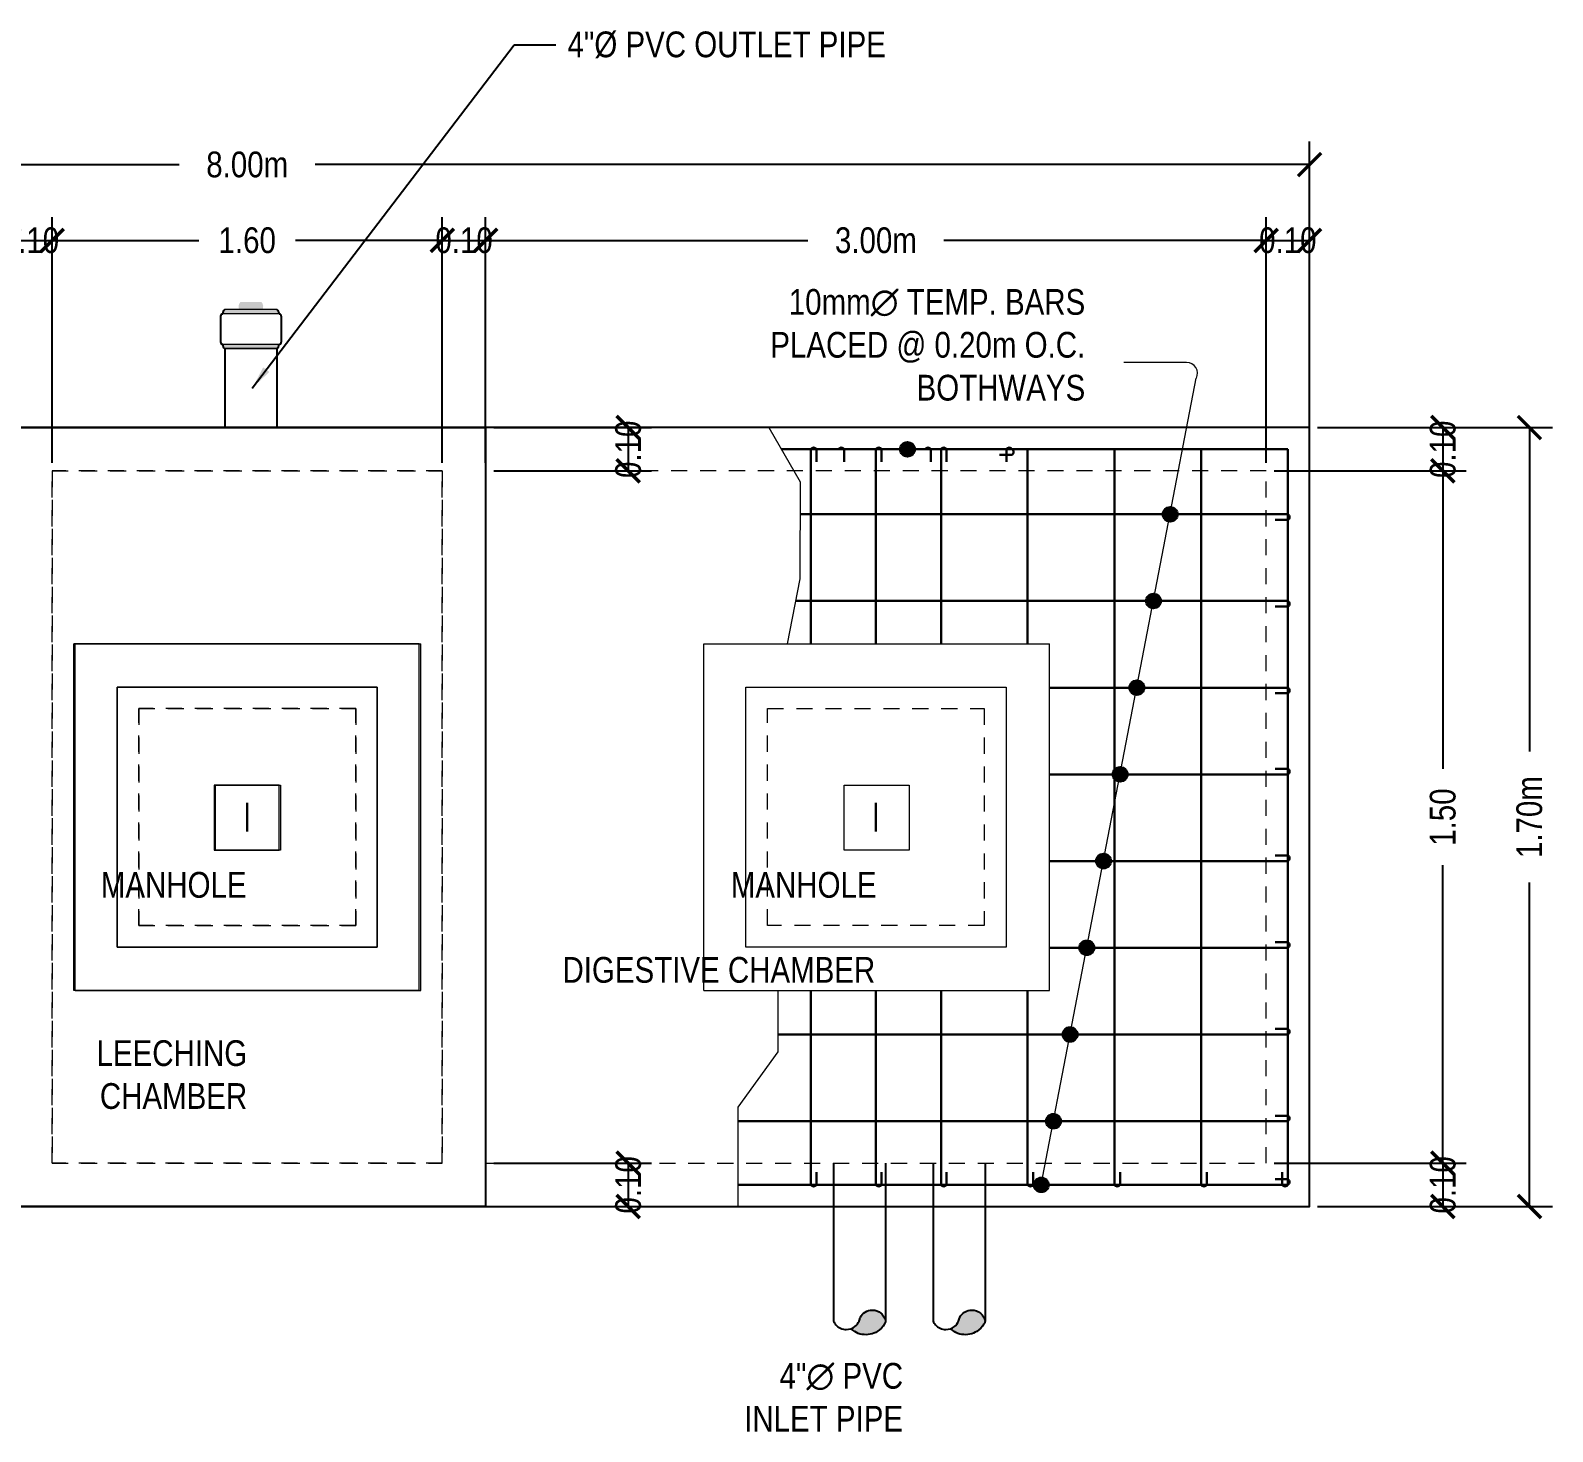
# Model space of a CAD drawing. Header units: inches. Extents: x 7263 to 14962, y 1317 to 2926.
# Drawn here: x 7366.09 to 7377.92, y 1389.91 to 1400.81 of the extents above; entities that cross this region are included whole.
import ezdxf

# ---------------------------------------------------------------- set-up
doc = ezdxf.new("R2010")
doc.units = ezdxf.units.IN
doc.header["$MEASUREMENT"] = 0
doc.linetypes.add('HIDDEN2', pattern=[0.1875, 0.125, -0.0625])
for name, color, linetype, lineweight in [('dimension', 203, 'Continuous', 13), ('dimline', 253, 'Continuous', 5), ('label', 114, 'Continuous', 13), ('PIPE', 6, 'Continuous', 25), ('plumbing', 42, 'Continuous', 15), ('rebar', 33, 'Continuous', 18)]:
    doc.layers.add(name, color=color, linetype=linetype, lineweight=lineweight)
doc.layers.add('Layer6', color=6, linetype='Continuous')
doc.layers.add('text', color=7, linetype='Continuous')
doc.styles.get("Standard").update_dxf_attribs({"font": ''})
doc.styles.get('Standard').set_extended_font_data('Tw Cen MT Condensed')
doc.dimstyles.get("Standard").update_dxf_attribs({"dimtxt": 0.2, "dimasz": 0.18, "dimexe": 0.18, "dimexo": 0.0625, "dimgap": 0.09, "dimtad": 0, "dimzin": 0, "dimdsep": 46, "dimtxsty": 'Standard', "dimblk": 'ARCHTICK', "dimcen": 0.09, "dimclrd": 8, "dimclre": 8, "dimclrt": 2, "dimadec": 0, "dimazin": 0, "dimtfac": 1, "dimtofl": 0, "dimtmove": 0, "dimatfit": 3, "dimfxl": 1, "dimtolj": 1, "dimtzin": 0, "dimarcsym": 0})

# ---------------------------------------------------------------- blocks, each defined once
blk = doc.blocks.new('_ArchTick')
at = {"color": 0, "linetype": 'ByBlock', "const_width": 0.15}
blk.add_lwpolyline([(-0.5, -0.5), (0.5, 0.5)], dxfattribs=at)
blk = doc.blocks.new('*D385')
at = {"layer": 'Defpoints', "color": 0, "transparency": 16777216}
for p in [(7366.257, 1399.173), (7365.92, 1397.381), (7366.257, 1397.381)]:
    blk.add_point(p, dxfattribs=at)
at = {"layer": 'Layer6', "color": 8, "lineweight": -2, "transparency": 16777216}
for p, q in [((7365.92, 1397.443), (7365.92, 1399.353)), ((7366.257, 1397.443), (7366.257, 1399.353)), ((7365.92, 1399.173), (7366.257, 1399.173))]:
    blk.add_line(p, q, dxfattribs=at)
at = {"layer": 'Layer6', "color": 8, "lineweight": -2, "transparency": 16777216, "xscale": 0.18, "yscale": 0.18, "zscale": 0.18, "rotation": 180}
blk.add_blockref('_ArchTick', (7365.92, 1399.173), dxfattribs=at)
at = {"layer": 'Layer6', "color": 8, "lineweight": -2, "transparency": 16777216, "xscale": 0.18, "yscale": 0.18, "zscale": 0.18}
blk.add_blockref('_ArchTick', (7366.257, 1399.173), dxfattribs=at)
at = {"layer": 'Layer6', "color": 2, "transparency": 16777216, "insert": (7366.088, 1399.173), "char_height": 0.2, "attachment_point": 5}
blk.add_mtext('\\A1;0.10', dxfattribs=at)
blk = doc.blocks.new('*D386')
at = {"layer": 'Defpoints', "color": 0, "transparency": 16777216}
for p in [(7369.289, 1399.173), (7366.257, 1397.381), (7369.289, 1397.381)]:
    blk.add_point(p, dxfattribs=at)
at = {"layer": 'Layer6', "color": 8, "lineweight": -2, "transparency": 16777216}
for p, q in [((7366.257, 1397.443), (7366.257, 1399.353)), ((7369.289, 1397.443), (7369.289, 1399.353)), ((7366.257, 1399.173), (7367.397, 1399.173)), ((7369.289, 1399.173), (7368.149, 1399.173))]:
    blk.add_line(p, q, dxfattribs=at)
at = {"layer": 'Layer6', "color": 8, "lineweight": -2, "transparency": 16777216, "xscale": 0.18, "yscale": 0.18, "zscale": 0.18, "rotation": 180}
blk.add_blockref('_ArchTick', (7366.257, 1399.173), dxfattribs=at)
at = {"layer": 'Layer6', "color": 8, "lineweight": -2, "transparency": 16777216, "xscale": 0.18, "yscale": 0.18, "zscale": 0.18}
blk.add_blockref('_ArchTick', (7369.289, 1399.173), dxfattribs=at)
at = {"layer": 'Layer6', "color": 2, "transparency": 16777216, "insert": (7367.773, 1399.173), "char_height": 0.2, "attachment_point": 5}
blk.add_mtext('\\A1;1.60', dxfattribs=at)
blk = doc.blocks.new('*D371')
at = {"layer": 'Defpoints', "color": 0, "transparency": 16777216}
for p in [(7369.626, 1399.173), (7369.289, 1397.381), (7369.626, 1397.381)]:
    blk.add_point(p, dxfattribs=at)
at = {"layer": 'Layer6', "color": 8, "lineweight": -2, "transparency": 16777216}
for p, q in [((7369.289, 1397.443), (7369.289, 1399.353)), ((7369.626, 1397.443), (7369.626, 1399.353)), ((7369.289, 1399.173), (7369.626, 1399.173))]:
    blk.add_line(p, q, dxfattribs=at)
at = {"layer": 'Layer6', "color": 8, "lineweight": -2, "transparency": 16777216, "xscale": 0.18, "yscale": 0.18, "zscale": 0.18, "rotation": 180}
blk.add_blockref('_ArchTick', (7369.289, 1399.173), dxfattribs=at)
at = {"layer": 'Layer6', "color": 8, "lineweight": -2, "transparency": 16777216, "xscale": 0.18, "yscale": 0.18, "zscale": 0.18}
blk.add_blockref('_ArchTick', (7369.626, 1399.173), dxfattribs=at)
at = {"layer": 'Layer6', "color": 2, "transparency": 16777216, "insert": (7369.458, 1399.173), "char_height": 0.2, "attachment_point": 5}
blk.add_mtext('\\A1;0.10', dxfattribs=at)
blk = doc.blocks.new('*D360')
at = {"layer": 'Defpoints', "color": 0, "transparency": 16777216}
for p in [(7375.692, 1399.173), (7369.626, 1397.381), (7375.692, 1397.381)]:
    blk.add_point(p, dxfattribs=at)
at = {"layer": 'Layer6', "color": 8, "lineweight": -2, "transparency": 16777216}
for p, q in [((7369.626, 1397.443), (7369.626, 1399.353)), ((7375.692, 1397.443), (7375.692, 1399.353)), ((7369.626, 1399.173), (7372.131, 1399.173)), ((7375.692, 1399.173), (7373.187, 1399.173))]:
    blk.add_line(p, q, dxfattribs=at)
at = {"layer": 'Layer6', "color": 8, "lineweight": -2, "transparency": 16777216, "xscale": 0.18, "yscale": 0.18, "zscale": 0.18, "rotation": 180}
blk.add_blockref('_ArchTick', (7369.626, 1399.173), dxfattribs=at)
at = {"layer": 'Layer6', "color": 8, "lineweight": -2, "transparency": 16777216, "xscale": 0.18, "yscale": 0.18, "zscale": 0.18}
blk.add_blockref('_ArchTick', (7375.692, 1399.173), dxfattribs=at)
at = {"layer": 'Layer6', "color": 2, "transparency": 16777216, "insert": (7372.659, 1399.173), "char_height": 0.2, "attachment_point": 5}
blk.add_mtext('\\A1;3.00m', dxfattribs=at)
blk = doc.blocks.new('*D361')
at = {"layer": 'Defpoints', "color": 0, "transparency": 16777216}
for p in [(7376.029, 1399.173), (7375.692, 1397.381), (7376.029, 1397.381)]:
    blk.add_point(p, dxfattribs=at)
at = {"layer": 'Layer6', "color": 8, "lineweight": -2, "transparency": 16777216}
for p, q in [((7375.692, 1397.443), (7375.692, 1399.353)), ((7376.029, 1397.443), (7376.029, 1399.353)), ((7375.692, 1399.173), (7376.029, 1399.173))]:
    blk.add_line(p, q, dxfattribs=at)
at = {"layer": 'Layer6', "color": 8, "lineweight": -2, "transparency": 16777216, "xscale": 0.18, "yscale": 0.18, "zscale": 0.18, "rotation": 180}
blk.add_blockref('_ArchTick', (7375.692, 1399.173), dxfattribs=at)
at = {"layer": 'Layer6', "color": 8, "lineweight": -2, "transparency": 16777216, "xscale": 0.18, "yscale": 0.18, "zscale": 0.18}
blk.add_blockref('_ArchTick', (7376.029, 1399.173), dxfattribs=at)
at = {"layer": 'Layer6', "color": 2, "transparency": 16777216, "insert": (7375.86, 1399.173), "char_height": 0.2, "attachment_point": 5}
blk.add_mtext('\\A1;0.10', dxfattribs=at)
blk = doc.blocks.new('*D362')
at = {"layer": 'Defpoints', "color": 0, "transparency": 16777216}
for p in [(7376.029, 1399.762), (7359.517, 1397.718), (7376.029, 1397.718)]:
    blk.add_point(p, dxfattribs=at)
at = {"layer": 'Layer6', "color": 8, "lineweight": -2, "transparency": 16777216}
for p, q in [((7359.517, 1397.78), (7359.517, 1399.942)), ((7376.029, 1397.78), (7376.029, 1399.942)), ((7359.517, 1399.762), (7367.245, 1399.762)), ((7376.029, 1399.762), (7368.301, 1399.762))]:
    blk.add_line(p, q, dxfattribs=at)
at = {"layer": 'Layer6', "color": 8, "lineweight": -2, "transparency": 16777216, "xscale": 0.18, "yscale": 0.18, "zscale": 0.18, "rotation": 180}
blk.add_blockref('_ArchTick', (7359.517, 1399.762), dxfattribs=at)
at = {"layer": 'Layer6', "color": 8, "lineweight": -2, "transparency": 16777216, "xscale": 0.18, "yscale": 0.18, "zscale": 0.18}
blk.add_blockref('_ArchTick', (7376.029, 1399.762), dxfattribs=at)
at = {"layer": 'Layer6', "color": 2, "transparency": 16777216, "insert": (7367.773, 1399.762), "char_height": 0.2, "attachment_point": 5}
blk.add_mtext('\\A1;8.00m', dxfattribs=at)
blk = doc.blocks.new('*D377')
at = {"layer": 'Defpoints', "color": 0, "transparency": 16777216}
for p in [(7376.029, 1397.718), (7375.692, 1397.381), (7377.065, 1397.381)]:
    blk.add_point(p, dxfattribs=at)
at = {"layer": 'Layer6', "color": 8, "lineweight": -2, "transparency": 16777216}
for p, q in [((7376.091, 1397.718), (7377.245, 1397.718)), ((7377.065, 1397.718), (7377.065, 1397.381)), ((7375.754, 1397.381), (7377.245, 1397.381))]:
    blk.add_line(p, q, dxfattribs=at)
at = {"layer": 'Layer6', "color": 8, "lineweight": -2, "transparency": 16777216, "xscale": 0.18, "yscale": 0.18, "zscale": 0.18}
for p, rotation in [((7377.065, 1397.718), 90), ((7377.065, 1397.381), 270)]:
    blk.add_blockref('_ArchTick', p, dxfattribs=dict(at, rotation=rotation))
at = {"layer": 'Layer6', "color": 2, "transparency": 16777216, "insert": (7377.065, 1397.549), "char_height": 0.2, "attachment_point": 5, "rotation": 90}
blk.add_mtext('\\A1;0.10', dxfattribs=at)
blk = doc.blocks.new('*D391')
at = {"layer": 'Defpoints', "color": 0, "transparency": 16777216}
for p in [(7375.692, 1397.381), (7375.692, 1392), (7377.065, 1392)]:
    blk.add_point(p, dxfattribs=at)
at = {"layer": 'Layer6', "color": 8, "lineweight": -2, "transparency": 16777216}
for p, q in [((7375.754, 1397.381), (7377.245, 1397.381)), ((7377.065, 1397.381), (7377.065, 1395.066)), ((7377.065, 1392), (7377.065, 1394.315)), ((7375.754, 1392), (7377.245, 1392))]:
    blk.add_line(p, q, dxfattribs=at)
at = {"layer": 'Layer6', "color": 8, "lineweight": -2, "transparency": 16777216, "xscale": 0.18, "yscale": 0.18, "zscale": 0.18}
for p, rotation in [((7377.065, 1397.381), 90), ((7377.065, 1392), 270)]:
    blk.add_blockref('_ArchTick', p, dxfattribs=dict(at, rotation=rotation))
at = {"layer": 'Layer6', "color": 2, "transparency": 16777216, "insert": (7377.065, 1394.69), "char_height": 0.2, "attachment_point": 5, "rotation": 90}
blk.add_mtext('\\A1;1.50', dxfattribs=at)
blk = doc.blocks.new('*D387')
at = {"layer": 'Defpoints', "color": 0, "transparency": 16777216}
for p in [(7375.692, 1392), (7376.029, 1391.663), (7377.065, 1391.663)]:
    blk.add_point(p, dxfattribs=at)
at = {"layer": 'Layer6', "color": 8, "lineweight": -2, "transparency": 16777216}
for p, q in [((7375.754, 1392), (7377.245, 1392)), ((7377.065, 1392), (7377.065, 1391.663)), ((7376.091, 1391.663), (7377.245, 1391.663))]:
    blk.add_line(p, q, dxfattribs=at)
at = {"layer": 'Layer6', "color": 8, "lineweight": -2, "transparency": 16777216, "xscale": 0.18, "yscale": 0.18, "zscale": 0.18}
for p, rotation in [((7377.065, 1392), 90), ((7377.065, 1391.663), 270)]:
    blk.add_blockref('_ArchTick', p, dxfattribs=dict(at, rotation=rotation))
at = {"layer": 'Layer6', "color": 2, "transparency": 16777216, "insert": (7377.065, 1391.831), "char_height": 0.2, "attachment_point": 5, "rotation": 90}
blk.add_mtext('\\A1;0.10', dxfattribs=at)
blk = doc.blocks.new('*D372')
at = {"layer": 'Defpoints', "color": 0, "transparency": 16777216}
for p in [(7376.029, 1397.718), (7377.738, 1397.718), (7376.029, 1391.663)]:
    blk.add_point(p, dxfattribs=at)
at = {"layer": 'Layer6', "color": 8, "lineweight": -2, "transparency": 16777216}
for p, q in [((7376.091, 1397.718), (7377.918, 1397.718)), ((7377.738, 1397.718), (7377.738, 1395.199)), ((7377.738, 1391.663), (7377.738, 1394.181)), ((7376.091, 1391.663), (7377.918, 1391.663))]:
    blk.add_line(p, q, dxfattribs=at)
at = {"layer": 'Layer6', "color": 8, "lineweight": -2, "transparency": 16777216, "xscale": 0.18, "yscale": 0.18, "zscale": 0.18}
for p, rotation in [((7377.738, 1397.718), 90), ((7377.738, 1391.663), 270)]:
    blk.add_blockref('_ArchTick', p, dxfattribs=dict(at, rotation=rotation))
at = {"layer": 'Layer6', "color": 2, "transparency": 16777216, "insert": (7377.738, 1394.69), "char_height": 0.2, "attachment_point": 5, "rotation": 90}
blk.add_mtext('\\A1;1.70m', dxfattribs=at)
blk = doc.blocks.new('*D374')
at = {"layer": 'Defpoints', "color": 0, "transparency": 16777216}
for p in [(7369.626, 1397.718), (7369.626, 1397.381), (7370.734, 1397.381)]:
    blk.add_point(p, dxfattribs=at)
at = {"layer": 'Layer6', "color": 8, "lineweight": -2, "transparency": 16777216}
for p, q in [((7369.689, 1397.718), (7370.914, 1397.718)), ((7370.734, 1397.718), (7370.734, 1397.381)), ((7369.689, 1397.381), (7370.914, 1397.381))]:
    blk.add_line(p, q, dxfattribs=at)
at = {"layer": 'Layer6', "color": 8, "lineweight": -2, "transparency": 16777216, "xscale": 0.18, "yscale": 0.18, "zscale": 0.18}
for p, rotation in [((7370.734, 1397.718), 90), ((7370.734, 1397.381), 270)]:
    blk.add_blockref('_ArchTick', p, dxfattribs=dict(at, rotation=rotation))
at = {"layer": 'Layer6', "color": 2, "transparency": 16777216, "insert": (7370.734, 1397.549), "char_height": 0.2, "attachment_point": 5, "rotation": 90}
blk.add_mtext('\\A1;0.10', dxfattribs=at)
blk = doc.blocks.new('*D375')
at = {"layer": 'Defpoints', "color": 0, "transparency": 16777216}
for p in [(7369.626, 1392), (7369.626, 1391.663), (7370.734, 1391.663)]:
    blk.add_point(p, dxfattribs=at)
at = {"layer": 'Layer6', "color": 8, "lineweight": -2, "transparency": 16777216}
for p, q in [((7369.689, 1392), (7370.914, 1392)), ((7370.734, 1392), (7370.734, 1391.663)), ((7369.689, 1391.663), (7370.914, 1391.663))]:
    blk.add_line(p, q, dxfattribs=at)
at = {"layer": 'Layer6', "color": 8, "lineweight": -2, "transparency": 16777216, "xscale": 0.18, "yscale": 0.18, "zscale": 0.18}
for p, rotation in [((7370.734, 1392), 90), ((7370.734, 1391.663), 270)]:
    blk.add_blockref('_ArchTick', p, dxfattribs=dict(at, rotation=rotation))
at = {"layer": 'Layer6', "color": 2, "transparency": 16777216, "insert": (7370.734, 1391.831), "char_height": 0.2, "attachment_point": 5, "rotation": 90}
blk.add_mtext('\\A1;0.10', dxfattribs=at)

msp = doc.modelspace()

# ---------------------------------------------------------------- hatches: boundary and pattern name
at = {"layer": 'PIPE'}
h = msp.add_hatch(color=33, dxfattribs=at)
h.set_gradient(color1=(201, 147, 54), rotation=90, one_color=1, tint=1, name='INVSPHERICAL')
h.paths.add_polyline_path([(7372.465, 1390.714), (7372.473, 1390.707), (7372.48, 1390.701), (7372.488, 1390.695), (7372.496, 1390.689), (7372.505, 1390.684), (7372.513, 1390.68), (7372.523, 1390.676), (7372.532, 1390.673), (7372.542, 1390.671), (7372.552, 1390.668), (7372.562, 1390.667), (7372.572, 1390.666), (7372.582, 1390.666), (7372.592, 1390.666), (7372.602, 1390.667), (7372.612, 1390.669), (7372.622, 1390.671), (7372.631, 1390.674), (7372.64, 1390.677), (7372.649, 1390.681), (7372.658, 1390.685), (7372.667, 1390.69), (7372.675, 1390.696), (7372.683, 1390.701), (7372.69, 1390.707), (7372.697, 1390.714), (7372.704, 1390.721), (7372.711, 1390.728), (7372.717, 1390.736), (7372.722, 1390.745), (7372.728, 1390.753), (7372.732, 1390.762), (7372.734, 1390.772), (7372.734, 1390.776), (7372.732, 1390.784), (7372.729, 1390.792), (7372.725, 1390.8), (7372.72, 1390.808), (7372.715, 1390.815), (7372.71, 1390.822), (7372.704, 1390.828), (7372.699, 1390.834), (7372.692, 1390.839), (7372.685, 1390.844), (7372.678, 1390.848), (7372.67, 1390.851), (7372.661, 1390.854), (7372.653, 1390.856), (7372.644, 1390.858), (7372.635, 1390.858), (7372.626, 1390.858), (7372.617, 1390.857), (7372.608, 1390.856), (7372.6, 1390.853), (7372.591, 1390.85), (7372.583, 1390.846), (7372.575, 1390.842), (7372.567, 1390.837), (7372.56, 1390.831), (7372.554, 1390.825), (7372.548, 1390.818), (7372.543, 1390.811), (7372.539, 1390.804), (7372.536, 1390.796), (7372.534, 1390.788), (7372.531, 1390.78), (7372.528, 1390.772), (7372.525, 1390.764), (7372.521, 1390.757), (7372.516, 1390.75), (7372.51, 1390.743), (7372.504, 1390.737), (7372.497, 1390.731), (7372.49, 1390.726), (7372.483, 1390.722), (7372.475, 1390.718), (7372.467, 1390.714)])
h = msp.add_hatch(color=33, dxfattribs=at)
h.set_gradient(color1=(201, 147, 54), rotation=90, one_color=1, tint=1, name='INVSPHERICAL')
h.paths.add_polyline_path([(7373.238, 1390.714), (7373.246, 1390.707), (7373.253, 1390.701), (7373.261, 1390.695), (7373.269, 1390.689), (7373.278, 1390.684), (7373.287, 1390.68), (7373.296, 1390.676), (7373.305, 1390.673), (7373.315, 1390.671), (7373.325, 1390.668), (7373.335, 1390.667), (7373.345, 1390.666), (7373.355, 1390.666), (7373.365, 1390.666), (7373.375, 1390.667), (7373.385, 1390.669), (7373.395, 1390.671), (7373.404, 1390.674), (7373.414, 1390.677), (7373.423, 1390.681), (7373.431, 1390.685), (7373.44, 1390.69), (7373.448, 1390.696), (7373.456, 1390.701), (7373.464, 1390.707), (7373.471, 1390.714), (7373.478, 1390.721), (7373.484, 1390.728), (7373.49, 1390.736), (7373.496, 1390.745), (7373.501, 1390.753), (7373.505, 1390.762), (7373.507, 1390.772), (7373.507, 1390.776), (7373.506, 1390.784), (7373.502, 1390.792), (7373.498, 1390.8), (7373.493, 1390.808), (7373.488, 1390.815), (7373.483, 1390.822), (7373.478, 1390.828), (7373.472, 1390.834), (7373.465, 1390.839), (7373.458, 1390.844), (7373.451, 1390.848), (7373.443, 1390.851), (7373.435, 1390.854), (7373.426, 1390.856), (7373.418, 1390.858), (7373.409, 1390.858), (7373.4, 1390.858), (7373.391, 1390.857), (7373.382, 1390.856), (7373.373, 1390.853), (7373.364, 1390.85), (7373.356, 1390.846), (7373.348, 1390.842), (7373.341, 1390.837), (7373.334, 1390.831), (7373.327, 1390.825), (7373.322, 1390.818), (7373.317, 1390.811), (7373.313, 1390.804), (7373.309, 1390.796), (7373.307, 1390.788), (7373.304, 1390.78), (7373.302, 1390.772), (7373.298, 1390.764), (7373.294, 1390.757), (7373.289, 1390.75), (7373.283, 1390.743), (7373.277, 1390.737), (7373.271, 1390.731), (7373.264, 1390.726), (7373.256, 1390.722), (7373.249, 1390.718), (7373.241, 1390.714)])
at = {"layer": 'plumbing', "ltscale": 0.1}
h = msp.add_hatch(color=33, dxfattribs=at)
h.set_gradient(color1=(201, 147, 54), one_color=1, tint=1, name='INVSPHERICAL')
edge = h.paths.add_edge_path()
edge.add_line((7368.004, 1398.635), (7367.6, 1398.635))
edge.add_arc((7367.62, 1398.604), 0.0371, 122.9125, 183.9574)
edge.add_line((7367.583, 1398.601), (7368.021, 1398.601))
edge.add_arc((7367.981, 1398.602), 0.04, 358.4467, 414.6834)
h = msp.add_hatch(color=33, dxfattribs=at)
h.set_gradient(color1=(201, 147, 54), one_color=1, tint=1, name='INVSPHERICAL')
edge = h.paths.add_edge_path()
edge.add_line((7367.883, 1398.695), (7367.721, 1398.695))
edge.add_arc((7367.755, 1398.659), 0.0491, 133.611, 214.2036)
edge.add_line((7367.714, 1398.631), (7367.89, 1398.631))
edge.add_arc((7367.847, 1398.659), 0.0505, 327.1515, 405.0339)
h = msp.add_hatch(color=33, dxfattribs=at)
h.set_gradient(color1=(201, 147, 54), one_color=1, tint=1, name='INVSPHERICAL')
edge = h.paths.add_edge_path()
edge.add_line((7368.004, 1398.332), (7367.6, 1398.332))
edge.add_arc((7367.619, 1398.362), 0.0364, 175.3825, 237.7476, ccw=False)
edge.add_line((7367.583, 1398.365), (7368.021, 1398.365))
edge.add_arc((7367.978, 1398.366), 0.0429, 307.4051, 359.4648, ccw=False)
at = {"layer": 'text', "ltscale": 0.1}
h = msp.add_hatch(color=2, dxfattribs=at)
h.set_gradient(color1=(252, 242, 54), color2=(0, 0, 0), tint=1, name='SPHERICAL')
edge = h.paths.add_edge_path()
edge.add_arc((7372.904, 1397.549), 0.0577, 0, 360)
h = msp.add_hatch(color=2, dxfattribs=at)
h.set_gradient(color1=(252, 242, 54), color2=(0, 0, 0), tint=1, name='SPHERICAL')
edge = h.paths.add_edge_path()
edge.add_arc((7374.946, 1397.044), 0.0577, 0, 360)
h = msp.add_hatch(color=2, dxfattribs=at)
h.set_gradient(color1=(252, 242, 54), color2=(0, 0, 0), tint=1, name='SPHERICAL')
edge = h.paths.add_edge_path()
edge.add_arc((7374.816, 1396.37), 0.0577, 0, 360)
h = msp.add_hatch(color=2, dxfattribs=at)
h.set_gradient(color1=(252, 242, 54), color2=(0, 0, 0), tint=1, name='SPHERICAL')
edge = h.paths.add_edge_path()
edge.add_arc((7374.687, 1395.696), 0.0577, 0, 360)
h = msp.add_hatch(color=2, dxfattribs=at)
h.set_gradient(color1=(252, 242, 54), color2=(0, 0, 0), tint=1, name='SPHERICAL')
edge = h.paths.add_edge_path()
edge.add_arc((7374.557, 1395.022), 0.0577, 0, 360)
h = msp.add_hatch(color=2, dxfattribs=at)
h.set_gradient(color1=(252, 242, 54), color2=(0, 0, 0), tint=1, name='SPHERICAL')
edge = h.paths.add_edge_path()
edge.add_arc((7374.428, 1394.348), 0.0577, 0, 360)
h = msp.add_hatch(color=2, dxfattribs=at)
h.set_gradient(color1=(252, 242, 54), color2=(0, 0, 0), tint=1, name='SPHERICAL')
edge = h.paths.add_edge_path()
edge.add_arc((7374.298, 1393.674), 0.0577, 0, 360)
h = msp.add_hatch(color=2, dxfattribs=at)
h.set_gradient(color1=(252, 242, 54), color2=(0, 0, 0), tint=1, name='SPHERICAL')
edge = h.paths.add_edge_path()
edge.add_arc((7374.168, 1393), 0.0577, 0, 360)
h = msp.add_hatch(color=2, dxfattribs=at)
h.set_gradient(color1=(252, 242, 54), color2=(0, 0, 0), tint=1, name='SPHERICAL')
edge = h.paths.add_edge_path()
edge.add_arc((7374.039, 1392.326), 0.0577, 0, 360)
h = msp.add_hatch(color=2, dxfattribs=at)
h.set_gradient(color1=(252, 242, 54), color2=(0, 0, 0), tint=1, name='SPHERICAL')
edge = h.paths.add_edge_path()
edge.add_arc((7373.944, 1391.831), 0.0577, 0, 360)

# ---------------------------------------------------------------- linework, layer by layer
at = {"layer": 'dimension'}
msp.add_line((7367.6, 1398.332), (7368.004, 1398.332), dxfattribs=at)
at = {"layer": 'dimline', "color": 83, "linetype": 'Continuous'}
msp.add_line((7375.074, 1398.224), (7374.586, 1398.224), dxfattribs=at)
msp.add_arc((7375.074, 1398.14), 0.0842, 333.6946, 89.9594, dxfattribs=at)
at = {"layer": 'label', "color": 83, "linetype": 'Continuous'}
msp.add_line((7373.944, 1391.831), (7375.149, 1398.102), dxfattribs=at)
for points in [[(7371.826, 1397.718), (7372.07, 1397.295), (7372.067, 1396.543), (7371.969, 1396.038)], [(7371.896, 1393.342), (7371.896, 1392.866), (7371.585, 1392.435), (7371.585, 1391.663)]]:
    msp.add_lwpolyline(points, dxfattribs=at)
at = {"layer": 'PIPE'}
for p, q in [((7367.566, 1398.584), (7367.566, 1398.382)), ((7368.038, 1398.584), (7368.038, 1398.382)), ((7367.6, 1398.332), (7367.6, 1397.718)), ((7368.004, 1398.332), (7368.004, 1397.718)), ((7372.33, 1392), (7372.33, 1390.772)), ((7372.734, 1392), (7372.734, 1390.772)), ((7373.103, 1392), (7373.103, 1390.772)), ((7373.507, 1392), (7373.507, 1390.772))]:
    msp.add_line(p, q, dxfattribs=at)
for centre, radius, start, end in [((7367.583, 1398.584), 0.0168, 90, 180), ((7367.62, 1398.604), 0.0371, 122.9125, 183.9574), ((7367.981, 1398.602), 0.04, 358.4467, 54.6834), ((7368.021, 1398.584), 0.0168, 0, 90), ((7367.583, 1398.382), 0.0168, 180, 270), ((7367.619, 1398.362), 0.0364, 175.3825, 237.7476), ((7367.978, 1398.366), 0.0429, 307.4051, 359.4648), ((7368.021, 1398.382), 0.0168, 270, 0)]:
    msp.add_arc(centre, radius, start, end, dxfattribs=at)
for points in [[(7372.33, 1390.772), (7372.348, 1390.743), (7372.429, 1390.707), (7372.496, 1390.73), (7372.528, 1390.772), (7372.538, 1390.801), (7372.631, 1390.858), (7372.698, 1390.834), (7372.721, 1390.806), (7372.734, 1390.772), (7372.726, 1390.751), (7372.67, 1390.692), (7372.615, 1390.67), (7372.494, 1390.69), (7372.465, 1390.713)], [(7373.103, 1390.772), (7373.121, 1390.743), (7373.202, 1390.707), (7373.269, 1390.73), (7373.302, 1390.772), (7373.311, 1390.801), (7373.405, 1390.858), (7373.471, 1390.834), (7373.495, 1390.806), (7373.507, 1390.772), (7373.499, 1390.751), (7373.443, 1390.692), (7373.389, 1390.67), (7373.268, 1390.69), (7373.239, 1390.713)]]:
    msp.add_spline(points, degree=3, dxfattribs=at)
at = {"layer": 'plumbing', "color": 31}
for p, q in [((7368.021, 1398.601), (7367.583, 1398.601)), ((7368.004, 1398.635), (7367.6, 1398.635)), ((7368.021, 1398.365), (7367.583, 1398.365)), ((7368.004, 1398.332), (7367.6, 1398.332))]:
    msp.add_line(p, q, dxfattribs=at)
at = {"layer": 'plumbing'}
for p, q in [((7369.11, 1396.038), (7366.425, 1396.038)), ((7366.425, 1393.342), (7366.425, 1396.038)), ((7366.436, 1396.038), (7369.121, 1396.038)), ((7366.436, 1393.342), (7366.436, 1396.038)), ((7369.11, 1393.342), (7369.11, 1396.038)), ((7369.121, 1393.342), (7369.121, 1396.038)), ((7371.322, 1396.038), (7374.007, 1396.038)), ((7371.322, 1393.342), (7371.322, 1396.038)), ((7374.007, 1393.342), (7374.007, 1396.038)), ((7369.11, 1393.342), (7366.425, 1393.342)), ((7366.436, 1393.342), (7369.121, 1393.342)), ((7371.322, 1393.342), (7374.007, 1393.342))]:
    msp.add_line(p, q, dxfattribs=at)
at = {"layer": 'plumbing', "lineweight": 30}
for p, q in [((7367.773, 1394.578), (7367.773, 1394.802)), ((7367.773, 1394.578), (7367.773, 1394.802)), ((7372.659, 1394.578), (7372.659, 1394.802))]:
    msp.add_line(p, q, dxfattribs=at)
at = {"layer": 'plumbing', "lineweight": 25}
for points in [[(7369.626, 1391.663), (7359.517, 1391.663), (7359.517, 1397.718), (7369.626, 1397.718)], [(7365.92, 1391.663), (7376.029, 1391.663), (7376.029, 1397.718), (7365.92, 1397.718)]]:
    msp.add_lwpolyline(points, close=True, dxfattribs=at)
at = {"layer": 'plumbing', "color": 30, "linetype": 'HIDDEN2'}
for points in [[(7366.257, 1392), (7366.257, 1397.381), (7369.289, 1397.381), (7369.289, 1392), (7366.257, 1392)], [(7369.289, 1392), (7369.289, 1397.381), (7366.257, 1397.381), (7366.257, 1392), (7369.289, 1392)], [(7369.626, 1392), (7375.692, 1392), (7375.692, 1397.381), (7369.626, 1397.381), (7369.626, 1392)]]:
    msp.add_lwpolyline(points, dxfattribs=at)
at = {"layer": 'plumbing'}
for points in [[(7366.762, 1393.679), (7368.784, 1393.679), (7368.784, 1395.701), (7366.762, 1395.701)], [(7368.784, 1393.679), (7366.762, 1393.679), (7366.762, 1395.701), (7368.784, 1395.701)], [(7373.67, 1393.679), (7371.648, 1393.679), (7371.648, 1395.701), (7373.67, 1395.701)], [(7368.021, 1394.939), (7367.515, 1394.939), (7367.515, 1394.434), (7368.021, 1394.434)], [(7367.526, 1394.939), (7368.031, 1394.939), (7368.031, 1394.434), (7367.526, 1394.434)], [(7372.412, 1394.939), (7372.917, 1394.939), (7372.917, 1394.434), (7372.412, 1394.434)]]:
    msp.add_lwpolyline(points, close=True, dxfattribs=at)
at = {"layer": 'plumbing', "color": 30, "linetype": 'HIDDEN2'}
for points in [[(7366.931, 1393.848), (7368.616, 1393.848), (7368.616, 1395.533), (7366.931, 1395.533)], [(7368.616, 1393.848), (7366.931, 1393.848), (7366.931, 1395.533), (7368.616, 1395.533)], [(7373.501, 1393.848), (7371.817, 1393.848), (7371.817, 1395.533), (7373.501, 1395.533)]]:
    msp.add_lwpolyline(points, close=True, dxfattribs=at)
at = {"layer": 'rebar', "color": 7, "linetype": 'Continuous', "lineweight": 30}
for p, q in [((7371.923, 1397.549), (7375.86, 1397.549)), ((7372.154, 1397.549), (7372.154, 1396.038)), ((7372.197, 1397.549), (7372.197, 1397.451)), ((7372.412, 1397.549), (7372.412, 1397.451)), ((7372.659, 1397.549), (7372.659, 1396.038)), ((7372.702, 1397.549), (7372.702, 1397.451)), ((7373.086, 1397.549), (7373.086, 1397.451)), ((7373.165, 1397.549), (7373.165, 1396.038)), ((7373.208, 1397.549), (7373.208, 1397.451)), ((7373.673, 1397.549), (7373.673, 1397.451)), ((7373.838, 1397.549), (7373.838, 1396.038)), ((7374.512, 1397.549), (7374.512, 1391.831)), ((7375.186, 1397.549), (7375.186, 1391.831)), ((7375.86, 1397.549), (7375.86, 1391.831)), ((7373.717, 1397.506), (7373.619, 1397.506)), ((7372.069, 1397.044), (7375.86, 1397.044)), ((7375.86, 1397.001), (7375.762, 1397.001)), ((7372.033, 1396.37), (7375.86, 1396.37)), ((7375.86, 1396.327), (7375.762, 1396.327)), ((7374.007, 1395.696), (7375.86, 1395.696)), ((7375.86, 1395.653), (7375.762, 1395.653)), ((7375.86, 1395.065), (7375.762, 1395.065)), ((7374.007, 1395.022), (7375.86, 1395.022)), ((7374.007, 1394.348), (7375.86, 1394.348)), ((7375.86, 1394.391), (7375.762, 1394.391)), ((7374.007, 1393.674), (7375.86, 1393.674)), ((7375.86, 1393.717), (7375.762, 1393.717)), ((7372.154, 1393.342), (7372.154, 1391.831)), ((7372.659, 1393.342), (7372.659, 1391.831)), ((7373.165, 1393.342), (7373.165, 1391.831)), ((7373.838, 1393.342), (7373.838, 1391.831)), ((7375.86, 1393.043), (7375.762, 1393.043)), ((7371.896, 1393), (7375.86, 1393)), ((7371.585, 1392.326), (7375.86, 1392.326)), ((7375.86, 1392.369), (7375.762, 1392.369)), ((7372.197, 1391.831), (7372.197, 1391.929)), ((7372.702, 1391.831), (7372.702, 1391.929)), ((7373.208, 1391.831), (7373.208, 1391.929)), ((7373.882, 1391.831), (7373.882, 1391.929)), ((7374.556, 1391.831), (7374.556, 1391.929)), ((7375.23, 1391.831), (7375.23, 1391.929)), ((7375.86, 1391.875), (7375.762, 1391.875)), ((7375.817, 1391.831), (7375.817, 1391.929)), ((7371.585, 1391.831), (7375.86, 1391.831))]:
    msp.add_line(p, q, dxfattribs=at)
for centre, start, end in [((7372.175, 1397.537), 30.3482, 149.6518), ((7372.39, 1397.537), 30.3482, 149.6518), ((7372.681, 1397.537), 30.3482, 149.6518), ((7373.064, 1397.537), 30.3482, 149.6518), ((7373.186, 1397.537), 30.3482, 149.6518), ((7373.695, 1397.537), 30.3482, 149.6518), ((7373.704, 1397.528), 300.3482, 59.6518), ((7375.848, 1397.022), 300.3482, 59.6518), ((7375.848, 1396.348), 300.3482, 59.6518), ((7375.848, 1395.674), 300.3482, 59.6518), ((7375.848, 1395.044), 300.3482, 59.6518), ((7375.848, 1394.37), 300.3482, 59.6518), ((7375.848, 1393.696), 300.3482, 59.6518), ((7375.848, 1393.022), 300.3482, 59.6518), ((7375.848, 1392.348), 300.3482, 59.6518), ((7375.848, 1391.853), 300.3482, 59.6518), ((7372.175, 1391.844), 210.3482, 329.6518), ((7372.681, 1391.844), 210.3482, 329.6518), ((7373.186, 1391.844), 210.3482, 329.6518), ((7373.86, 1391.844), 210.3482, 329.6518), ((7374.534, 1391.844), 210.3482, 329.6518), ((7375.208, 1391.844), 210.3482, 329.6518), ((7375.839, 1391.844), 210.3482, 329.6518)]:
    msp.add_arc(centre, 0.025, start, end, dxfattribs=at)
at = {"layer": 'text', "ltscale": 0.1}
for centre in [(7372.904, 1397.549), (7374.946, 1397.044), (7374.816, 1396.37), (7374.687, 1395.696), (7374.557, 1395.022), (7374.428, 1394.348), (7374.298, 1393.674), (7374.168, 1393), (7374.039, 1392.326), (7373.944, 1391.831)]:
    msp.add_circle(centre, 0.0577, dxfattribs=at)

# ---------------------------------------------------------------- texts
at = {"layer": 'Layer6', "color": 2, "char_height": 0.2}
for s, insert, attachment_point in [('4"%%C PVC OUTLET PIPE', (7370.262, 1400.693), 4), ('10mm∅ TEMP. BARS\\PPLACED @ 0.20m O.C.\\PBOTHWAYS', (7374.286, 1398.36), 6), ('MANHOLE', (7367.768, 1394.162), 6), ('MANHOLE', (7372.664, 1394.162), 6), ('DIGESTIVE CHAMBER', (7372.654, 1393.501), 6), ('LEECHING\\PCHAMBER', (7367.773, 1392.687), 6), ('4"∅ PVC\\PINLET PIPE', (7372.87, 1390.18), 6)]:
    msp.add_mtext(s, dxfattribs=dict(at, insert=insert, attachment_point=attachment_point))

# ---------------------------------------------------------------- dimensions: what is measured, and where the dimension line sits
at = {"layer": 'Layer6'}
for base, p1, p2, text, picture, middle in [((7376.029, 1399.762), (7359.517, 1397.718), (7376.029, 1397.718), '8.00m', '*D362', (7367.773, 1399.762)), ((7369.289, 1399.173), (7366.257, 1397.381), (7369.289, 1397.381), '1.60', '*D386', (7367.773, 1399.173)), ((7375.692, 1399.173), (7369.626, 1397.381), (7375.692, 1397.381), '3.00m', '*D360', (7372.659, 1399.173))]:
    dim = msp.add_linear_dim(base=base, p1=p1, p2=p2, text=text, dimstyle='Standard', override={"dimpost": 'M'}, dxfattribs=at)
    dim.commit()
    dim.dimension.update_dxf_attribs({"geometry": picture, "text_midpoint": middle})
for base, p1, p2, picture, middle in [((7366.257, 1399.173), (7365.92, 1397.381), (7366.257, 1397.381), '*D385', (7366.088, 1399.173)), ((7369.626, 1399.173), (7369.289, 1397.381), (7369.626, 1397.381), '*D371', (7369.458, 1399.173)), ((7376.029, 1399.173), (7375.692, 1397.381), (7376.029, 1397.381), '*D361', (7375.86, 1399.173))]:
    dim = msp.add_linear_dim(base=base, p1=p1, p2=p2, text='0.10', dimstyle='Standard', override={"dimpost": 'M'}, dxfattribs=at)
    dim.commit()
    dim.dimension.update_dxf_attribs({"geometry": picture, "text_midpoint": middle, "dimtype": 160})
for base, p1, p2, picture, middle in [((7370.734, 1397.381), (7369.626, 1397.718), (7369.626, 1397.381), '*D374', (7370.734, 1397.549)), ((7377.065, 1397.381), (7376.029, 1397.718), (7375.692, 1397.381), '*D377', (7377.065, 1397.549)), ((7370.734, 1391.663), (7369.626, 1392), (7369.626, 1391.663), '*D375', (7370.734, 1391.831)), ((7377.065, 1391.663), (7375.692, 1392), (7376.029, 1391.663), '*D387', (7377.065, 1391.831))]:
    dim = msp.add_linear_dim(base=base, p1=p1, p2=p2, angle=90, text='0.10', dimstyle='Standard', override={"dimpost": 'M'}, dxfattribs=at)
    dim.commit()
    dim.dimension.update_dxf_attribs({"geometry": picture, "text_midpoint": middle, "dimtype": 160})
for base, p1, p2, text, picture, middle in [((7377.738, 1397.718), (7376.029, 1391.663), (7376.029, 1397.718), '1.70m', '*D372', (7377.738, 1394.69)), ((7377.065, 1392), (7375.692, 1397.381), (7375.692, 1392), '1.50', '*D391', (7377.065, 1394.69))]:
    dim = msp.add_linear_dim(base=base, p1=p1, p2=p2, angle=90, text=text, dimstyle='Standard', override={"dimpost": 'M'}, dxfattribs=at)
    dim.commit()
    dim.dimension.update_dxf_attribs({"geometry": picture, "text_midpoint": middle})

# ---------------------------------------------------------------- leaders
at = {"layer": 'Layer6', "annotation_type": 0, "has_hookline": 1, "hookline_direction": 0, "text_width": 3.352}
msp.add_leader([(7367.812, 1398.025), (7369.847, 1400.693), (7370.172, 1400.693)], dimstyle='Standard', dxfattribs=at)

doc.saveas('drawing.dxf')
